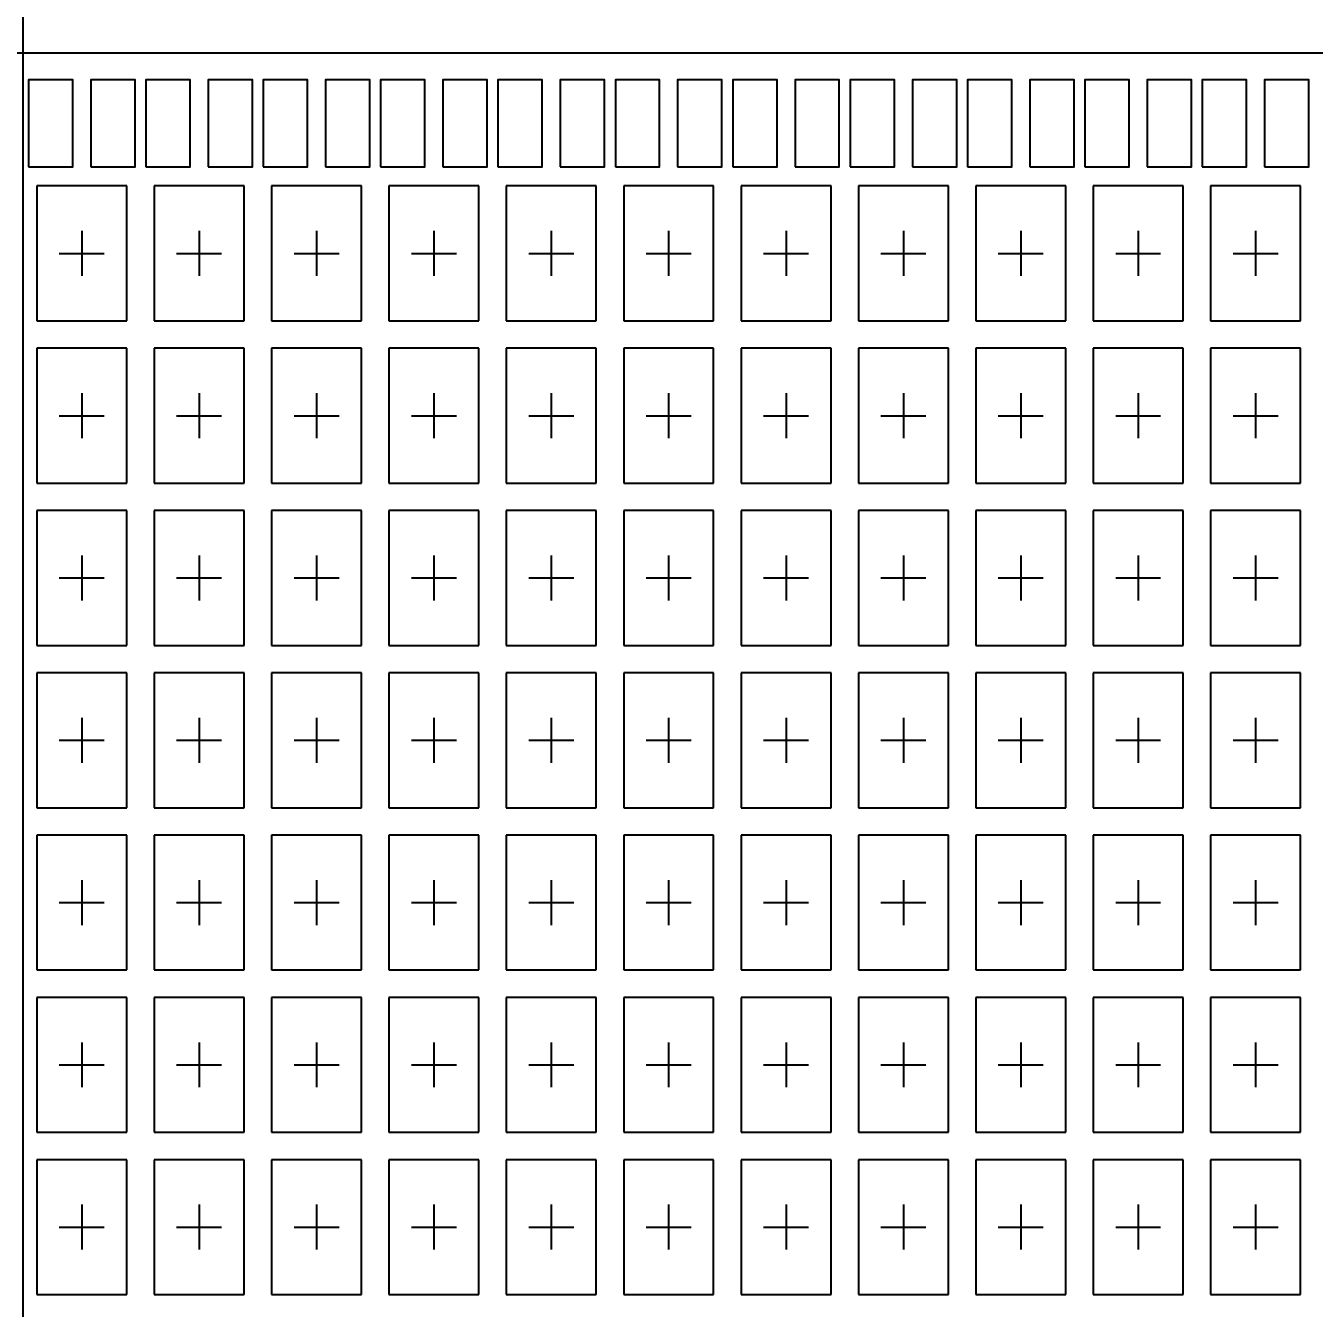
# Model space of a CAD drawing. Header units: millimetres. Extents: x 404.31 to 412.44, y 108.49 to 113.89.
# Drawn here: x 406.992 to 407.851, y 111.816 to 112.672 of the extents above; entities that cross this region are included whole.
import ezdxf

# ---------------------------------------------------------------- set-up
doc = ezdxf.new("R2010")
doc.units = ezdxf.units.MM
doc.header["$LTSCALE"] = 0.5
doc.header["$PDMODE"] = 98
doc.linetypes.add('CENTER', pattern=[50.8, 31.75, -6.35, 6.35, -6.35])
doc.linetypes.add('HIDDEN', pattern=[0.375, 0.25, -0.125])
doc.layers.add('1D', color=4, linetype='Continuous')
doc.styles.add('SIMPLEX', font='simplex.shx', dxfattribs={"bigfont": 'AllInOneBig.shx'})
doc.dimstyles.new('Standard2', dxfattribs={"dimtxt": 0.055, "dimasz": 0.055, "dimexe": 0.015, "dimexo": 0.015, "dimgap": 0.027, "dimtad": 1, "dimdec": 3, "dimlfac": 16.666667, "dimrnd": 0.0005, "dimzin": 1, "dimtxsty": 'SIMPLEX', "dimcen": 0.1905, "dimclrd": 256, "dimclre": 256, "dimclrt": 256, "dimazin": 3, "dimtp": 0.03, "dimtm": 0.05, "dimtfac": 0.8, "dimtdec": 3, "dimtmove": 0, "dimatfit": 3, "dimfxl": 0.05, "dimtzin": 4, "dimlwd": -1, "dimlwe": -1})

# ---------------------------------------------------------------- blocks, each defined once
blk = doc.blocks.new('*D44')
at = {"ltscale": 0.1, "transparency": 16777216}
for p, q in [((407.03054, 113.13524), (407.03054, 113.24524)), ((406.98999, 113.02524), (407.03054, 113.13524)), ((406.98999, 111.02555), (406.98999, 113.02524))]:
    blk.add_line(p, q, dxfattribs=at)
at = {"layer": 'Defpoints', "color": 0, "ltscale": 0.1, "transparency": 16777216}
for p in [(407.03054, 113.24524), (406.98999, 111.01055), (406.98999, 111.0038)]:
    blk.add_point(p, dxfattribs=at)
at = {"ltscale": 0.1, "transparency": 16777216, "insert": (407.03054, 113.38224), "char_height": 0.055, "attachment_point": 5, "rotation": 90, "style": 'SIMPLEX'}
blk.add_mtext('\\A1;0.000', dxfattribs=at)
blk = doc.blocks.new('*D78')
at = {"ltscale": 0.1, "transparency": 16777216}
blk.add_line((407.70999, 112.8728), (407.70999, 113.24589), dxfattribs=at)
at = {"layer": 'Defpoints', "color": 0, "ltscale": 0.1, "transparency": 16777216}
for p in [(407.70999, 113.24589), (407.70999, 112.8578), (406.98999, 111.0038)]:
    blk.add_point(p, dxfattribs=at)
at = {"ltscale": 0.1, "transparency": 16777216, "insert": (407.70999, 113.40384), "char_height": 0.055, "attachment_point": 5, "rotation": 90, "style": 'SIMPLEX'}
blk.add_mtext('\\A1;12.000', dxfattribs=at)
blk = doc.blocks.new('*D79')
at = {"ltscale": 0.1, "transparency": 16777216}
blk.add_line((408.47163, 112.8728), (408.47163, 113.24589), dxfattribs=at)
at = {"layer": 'Defpoints', "color": 0, "ltscale": 0.1, "transparency": 16777216}
for p in [(408.47163, 113.24589), (408.47163, 112.8578), (406.98999, 111.0038)]:
    blk.add_point(p, dxfattribs=at)
at = {"ltscale": 0.1, "transparency": 16777216, "insert": (408.47163, 113.41039), "char_height": 0.055, "attachment_point": 5, "rotation": 90, "style": 'SIMPLEX'}
blk.add_mtext('\\A1;24.694', dxfattribs=at)
blk = doc.blocks.new('*D80')
at = {"ltscale": 0.1, "transparency": 16777216}
for p, q in [((408.53842, 113.13181), (408.53842, 113.24181)), ((408.51663, 113.02181), (408.53842, 113.13181)), ((408.51663, 112.8728), (408.51663, 113.02181))]:
    blk.add_line(p, q, dxfattribs=at)
at = {"layer": 'Defpoints', "color": 0, "ltscale": 0.1, "transparency": 16777216}
for p in [(408.53842, 113.24181), (408.51663, 112.8578), (406.98999, 111.0038)]:
    blk.add_point(p, dxfattribs=at)
at = {"ltscale": 0.1, "transparency": 16777216, "insert": (408.53842, 113.40631), "char_height": 0.055, "attachment_point": 5, "rotation": 90, "style": 'SIMPLEX'}
blk.add_mtext('\\A1;25.444', dxfattribs=at)
blk = doc.blocks.new('*D81')
at = {"ltscale": 0.1, "transparency": 16777216}
blk.add_line((408.62481, 112.9298), (409.19799, 112.9298), dxfattribs=at)
at = {"layer": 'Defpoints', "color": 0, "ltscale": 0.1, "transparency": 16777216}
for p in [(408.60981, 112.9298), (409.19799, 112.9298), (406.98999, 111.0038)]:
    blk.add_point(p, dxfattribs=at)
at = {"ltscale": 0.1, "transparency": 16777216, "insert": (409.35594, 112.9298), "char_height": 0.055, "attachment_point": 5, "style": 'SIMPLEX'}
blk.add_mtext('\\A1;32.100', dxfattribs=at)
blk = doc.blocks.new('*D82')
at = {"ltscale": 0.1, "transparency": 16777216}
blk.add_line((408.72981, 112.8248), (408.72981, 113.24589), dxfattribs=at)
at = {"layer": 'Defpoints', "color": 0, "ltscale": 0.1, "transparency": 16777216}
for p in [(408.72981, 113.24589), (408.72981, 112.8098), (406.98999, 111.0038)]:
    blk.add_point(p, dxfattribs=at)
at = {"ltscale": 0.1, "transparency": 16777216, "insert": (408.72981, 113.40908), "char_height": 0.055, "attachment_point": 5, "rotation": 90, "style": 'SIMPLEX'}
blk.add_mtext('\\A1;28.997', dxfattribs=at)
blk = doc.blocks.new('*D83')
at = {"ltscale": 0.1, "transparency": 16777216}
for p, q in [((408.82198, 113.13589), (408.82198, 113.24589)), ((408.73581, 113.02589), (408.82198, 113.13589)), ((408.73581, 112.8248), (408.73581, 113.02589))]:
    blk.add_line(p, q, dxfattribs=at)
at = {"layer": 'Defpoints', "color": 0, "ltscale": 0.1, "transparency": 16777216}
for p in [(408.82198, 113.24589), (408.73581, 112.8098), (406.98999, 111.0038)]:
    blk.add_point(p, dxfattribs=at)
at = {"ltscale": 0.1, "transparency": 16777216, "insert": (408.82198, 113.40908), "char_height": 0.055, "attachment_point": 5, "rotation": 90, "style": 'SIMPLEX'}
blk.add_mtext('\\A1;29.097', dxfattribs=at)
blk = doc.blocks.new('*D84')
at = {"ltscale": 0.1, "transparency": 16777216}
blk.add_line((408.75081, 112.4708), (409.19799, 112.4708), dxfattribs=at)
at = {"layer": 'Defpoints', "color": 0, "ltscale": 0.1, "transparency": 16777216}
for p in [(408.73581, 112.4708), (409.19799, 112.4708), (406.98999, 111.0038)]:
    blk.add_point(p, dxfattribs=at)
at = {"ltscale": 0.1, "transparency": 16777216, "insert": (409.36118, 112.4708), "char_height": 0.055, "attachment_point": 5, "style": 'SIMPLEX'}
blk.add_mtext('\\A1;24.450', dxfattribs=at)
blk = doc.blocks.new('*D85')
at = {"ltscale": 0.1, "transparency": 16777216}
blk.add_line((408.75081, 112.0508), (409.19799, 112.0508), dxfattribs=at)
at = {"layer": 'Defpoints', "color": 0, "ltscale": 0.1, "transparency": 16777216}
for p in [(408.73581, 112.0508), (409.19799, 112.0508), (406.98999, 111.0038)]:
    blk.add_point(p, dxfattribs=at)
at = {"ltscale": 0.1, "transparency": 16777216, "insert": (409.35594, 112.0508), "char_height": 0.055, "attachment_point": 5, "style": 'SIMPLEX'}
blk.add_mtext('\\A1;17.450', dxfattribs=at)
blk = doc.blocks.new('*D95')
at = {"ltscale": 0.1, "transparency": 16777216}
for p, q in [((408.99568, 112.8098), (409.10568, 112.84473)), ((409.10568, 112.84473), (409.21568, 112.84473)), ((408.75081, 112.8098), (408.99568, 112.8098))]:
    blk.add_line(p, q, dxfattribs=at)
at = {"layer": 'Defpoints', "color": 0, "ltscale": 0.1, "transparency": 16777216}
for p in [(409.21568, 112.84473), (408.73581, 112.8098), (406.98999, 111.0038)]:
    blk.add_point(p, dxfattribs=at)
at = {"ltscale": 0.1, "transparency": 16777216, "insert": (409.37363, 112.84473), "char_height": 0.055, "attachment_point": 5, "style": 'SIMPLEX'}
blk.add_mtext('\\A1;30.100', dxfattribs=at)
blk = doc.blocks.new('*D96')
at = {"ltscale": 0.1, "transparency": 16777216}
for p, q in [((408.99595, 112.7318), (409.10595, 112.76369)), ((409.10595, 112.76369), (409.21595, 112.76369)), ((408.63081, 112.7318), (408.99595, 112.7318))]:
    blk.add_line(p, q, dxfattribs=at)
at = {"layer": 'Defpoints', "color": 0, "ltscale": 0.1, "transparency": 16777216}
for p in [(409.21595, 112.76369), (408.61581, 112.7318), (406.98999, 111.0038)]:
    blk.add_point(p, dxfattribs=at)
at = {"ltscale": 0.1, "transparency": 16777216, "insert": (409.37914, 112.76369), "char_height": 0.055, "attachment_point": 5, "style": 'SIMPLEX'}
blk.add_mtext('\\A1;28.800', dxfattribs=at)
blk = doc.blocks.new('*D97')
at = {"ltscale": 0.1, "transparency": 16777216}
blk.add_line((408.60981, 112.9448), (408.60981, 113.24478), dxfattribs=at)
at = {"layer": 'Defpoints', "color": 0, "ltscale": 0.1, "transparency": 16777216}
for p in [(408.60981, 113.24478), (408.60981, 112.9298), (406.98999, 111.0038)]:
    blk.add_point(p, dxfattribs=at)
at = {"ltscale": 0.1, "transparency": 16777216, "insert": (408.60981, 113.40798), "char_height": 0.055, "attachment_point": 5, "rotation": 90, "style": 'SIMPLEX'}
blk.add_mtext('\\A1;26.997', dxfattribs=at)
blk = doc.blocks.new('*D116')
at = {"ltscale": 0.1, "transparency": 16777216}
blk.add_line((407.22489, 112.7828), (407.22489, 113.24524), dxfattribs=at)
at = {"layer": 'Defpoints', "color": 0, "ltscale": 0.1, "transparency": 16777216}
for p in [(407.22489, 113.24524), (407.22489, 112.7678), (406.98999, 111.0038)]:
    blk.add_point(p, dxfattribs=at)
at = {"ltscale": 0.1, "transparency": 16777216, "insert": (407.22489, 113.377), "char_height": 0.055, "attachment_point": 5, "rotation": 90, "style": 'SIMPLEX'}
blk.add_mtext('\\A1;3.915', dxfattribs=at)
blk = doc.blocks.new('*D117')
at = {"ltscale": 0.1, "transparency": 16777216}
blk.add_line((407.77299, 112.7918), (407.77299, 113.24524), dxfattribs=at)
at = {"layer": 'Defpoints', "color": 0, "ltscale": 0.1, "transparency": 16777216}
for p in [(407.77299, 113.24524), (407.77299, 112.7768), (406.98999, 111.0038)]:
    blk.add_point(p, dxfattribs=at)
at = {"ltscale": 0.1, "transparency": 16777216, "insert": (407.77299, 113.40319), "char_height": 0.055, "attachment_point": 5, "rotation": 90, "style": 'SIMPLEX'}
blk.add_mtext('\\A1;13.050', dxfattribs=at)
blk = doc.blocks.new('*D118')
at = {"ltscale": 0.1, "transparency": 16777216}
for p, q in [((408.58299, 112.03265), (408.98152, 112.03265)), ((408.98152, 112.03265), (409.09152, 111.9715)), ((409.09152, 111.9715), (409.20152, 111.9715))]:
    blk.add_line(p, q, dxfattribs=at)
at = {"layer": 'Defpoints', "color": 0, "ltscale": 0.1, "transparency": 16777216}
for p in [(408.56799, 112.03265), (409.20152, 111.9715), (406.98999, 111.0038)]:
    blk.add_point(p, dxfattribs=at)
at = {"ltscale": 0.1, "transparency": 16777216, "insert": (409.35423, 111.9715), "char_height": 0.055, "attachment_point": 5, "style": 'SIMPLEX'}
blk.add_mtext('\\A1;17.148', dxfattribs=at)

msp = doc.modelspace()

# ---------------------------------------------------------------- linework, layer by layer
at = {"color": 4, "linetype": 'CENTER', "ltscale": 0.005}
for p, q in [((407.029138, 112.535003), (407.029138, 112.505003)), ((407.107438, 112.535003), (407.107438, 112.505003)), ((407.185738, 112.535003), (407.185738, 112.505003)), ((407.264038, 112.535003), (407.264038, 112.505003)), ((407.342338, 112.535003), (407.342338, 112.505003)), ((407.420638, 112.535003), (407.420638, 112.505003)), ((407.498938, 112.535003), (407.498938, 112.505003)), ((407.577238, 112.535003), (407.577238, 112.505003)), ((407.655538, 112.535003), (407.655538, 112.505003)), ((407.733838, 112.535003), (407.733838, 112.505003)), ((407.812138, 112.535003), (407.812138, 112.505003)), ((407.014138, 112.520003), (407.044138, 112.520003)), ((407.092438, 112.520003), (407.122438, 112.520003)), ((407.170738, 112.520003), (407.200738, 112.520003)), ((407.249038, 112.520003), (407.279038, 112.520003)), ((407.327338, 112.520003), (407.357338, 112.520003)), ((407.405638, 112.520003), (407.435638, 112.520003)), ((407.483938, 112.520003), (407.513938, 112.520003)), ((407.562238, 112.520003), (407.592238, 112.520003)), ((407.640538, 112.520003), (407.670538, 112.520003)), ((407.718838, 112.520003), (407.748838, 112.520003)), ((407.797138, 112.520003), (407.827138, 112.520003)), ((407.029138, 112.426703), (407.029138, 112.396703)), ((407.107438, 112.426703), (407.107438, 112.396703)), ((407.185738, 112.426703), (407.185738, 112.396703)), ((407.264038, 112.426703), (407.264038, 112.396703)), ((407.342338, 112.426703), (407.342338, 112.396703)), ((407.420638, 112.426703), (407.420638, 112.396703)), ((407.498938, 112.426703), (407.498938, 112.396703)), ((407.577238, 112.426703), (407.577238, 112.396703)), ((407.655538, 112.426703), (407.655538, 112.396703)), ((407.733838, 112.426703), (407.733838, 112.396703)), ((407.812138, 112.426703), (407.812138, 112.396703)), ((407.014138, 112.411703), (407.044138, 112.411703)), ((407.092438, 112.411703), (407.122438, 112.411703)), ((407.170738, 112.411703), (407.200738, 112.411703)), ((407.249038, 112.411703), (407.279038, 112.411703)), ((407.327338, 112.411703), (407.357338, 112.411703)), ((407.405638, 112.411703), (407.435638, 112.411703)), ((407.483938, 112.411703), (407.513938, 112.411703)), ((407.562238, 112.411703), (407.592238, 112.411703)), ((407.640538, 112.411703), (407.670538, 112.411703)), ((407.718838, 112.411703), (407.748838, 112.411703)), ((407.797138, 112.411703), (407.827138, 112.411703)), ((407.029138, 112.318403), (407.029138, 112.288403)), ((407.107438, 112.318403), (407.107438, 112.288403)), ((407.185738, 112.318403), (407.185738, 112.288403)), ((407.264038, 112.318403), (407.264038, 112.288403)), ((407.342338, 112.318403), (407.342338, 112.288403)), ((407.420638, 112.318403), (407.420638, 112.288403)), ((407.498938, 112.318403), (407.498938, 112.288403)), ((407.577238, 112.318403), (407.577238, 112.288403)), ((407.655538, 112.318403), (407.655538, 112.288403)), ((407.733838, 112.318403), (407.733838, 112.288403)), ((407.812138, 112.318403), (407.812138, 112.288403)), ((407.014138, 112.303403), (407.044138, 112.303403)), ((407.092438, 112.303403), (407.122438, 112.303403)), ((407.170738, 112.303403), (407.200738, 112.303403)), ((407.249038, 112.303403), (407.279038, 112.303403)), ((407.327338, 112.303403), (407.357338, 112.303403)), ((407.405638, 112.303403), (407.435638, 112.303403)), ((407.483938, 112.303403), (407.513938, 112.303403)), ((407.562238, 112.303403), (407.592238, 112.303403)), ((407.640538, 112.303403), (407.670538, 112.303403)), ((407.718838, 112.303403), (407.748838, 112.303403)), ((407.797138, 112.303403), (407.827138, 112.303403)), ((407.029138, 112.210103), (407.029138, 112.180103)), ((407.107438, 112.210103), (407.107438, 112.180103)), ((407.185738, 112.210103), (407.185738, 112.180103)), ((407.264038, 112.210103), (407.264038, 112.180103)), ((407.342338, 112.210103), (407.342338, 112.180103)), ((407.420638, 112.210103), (407.420638, 112.180103)), ((407.498938, 112.210103), (407.498938, 112.180103)), ((407.577238, 112.210103), (407.577238, 112.180103)), ((407.655538, 112.210103), (407.655538, 112.180103)), ((407.733838, 112.210103), (407.733838, 112.180103)), ((407.812138, 112.210103), (407.812138, 112.180103)), ((407.014138, 112.195103), (407.044138, 112.195103)), ((407.092438, 112.195103), (407.122438, 112.195103)), ((407.170738, 112.195103), (407.200738, 112.195103)), ((407.249038, 112.195103), (407.279038, 112.195103)), ((407.327338, 112.195103), (407.357338, 112.195103)), ((407.405638, 112.195103), (407.435638, 112.195103)), ((407.483938, 112.195103), (407.513938, 112.195103)), ((407.562238, 112.195103), (407.592238, 112.195103)), ((407.640538, 112.195103), (407.670538, 112.195103)), ((407.718838, 112.195103), (407.748838, 112.195103)), ((407.797138, 112.195103), (407.827138, 112.195103)), ((407.029138, 112.101803), (407.029138, 112.071803)), ((407.107438, 112.101803), (407.107438, 112.071803)), ((407.185738, 112.101803), (407.185738, 112.071803)), ((407.264038, 112.101803), (407.264038, 112.071803)), ((407.342338, 112.101803), (407.342338, 112.071803)), ((407.420638, 112.101803), (407.420638, 112.071803)), ((407.498938, 112.101803), (407.498938, 112.071803)), ((407.577238, 112.101803), (407.577238, 112.071803)), ((407.655538, 112.101803), (407.655538, 112.071803)), ((407.733838, 112.101803), (407.733838, 112.071803)), ((407.812138, 112.101803), (407.812138, 112.071803)), ((407.014138, 112.086803), (407.044138, 112.086803)), ((407.092438, 112.086803), (407.122438, 112.086803)), ((407.170738, 112.086803), (407.200738, 112.086803)), ((407.249038, 112.086803), (407.279038, 112.086803)), ((407.327338, 112.086803), (407.357338, 112.086803)), ((407.405638, 112.086803), (407.435638, 112.086803)), ((407.483938, 112.086803), (407.513938, 112.086803)), ((407.562238, 112.086803), (407.592238, 112.086803)), ((407.640538, 112.086803), (407.670538, 112.086803)), ((407.718838, 112.086803), (407.748838, 112.086803)), ((407.797138, 112.086803), (407.827138, 112.086803)), ((407.029138, 111.993503), (407.029138, 111.963503)), ((407.107438, 111.993503), (407.107438, 111.963503)), ((407.185738, 111.993503), (407.185738, 111.963503)), ((407.264038, 111.993503), (407.264038, 111.963503)), ((407.342338, 111.993503), (407.342338, 111.963503)), ((407.420638, 111.993503), (407.420638, 111.963503)), ((407.498938, 111.993503), (407.498938, 111.963503)), ((407.577238, 111.993503), (407.577238, 111.963503)), ((407.655538, 111.993503), (407.655538, 111.963503)), ((407.733838, 111.993503), (407.733838, 111.963503)), ((407.812138, 111.993503), (407.812138, 111.963503)), ((407.014138, 111.978503), (407.044138, 111.978503)), ((407.092438, 111.978503), (407.122438, 111.978503)), ((407.170738, 111.978503), (407.200738, 111.978503)), ((407.249038, 111.978503), (407.279038, 111.978503)), ((407.327338, 111.978503), (407.357338, 111.978503)), ((407.405638, 111.978503), (407.435638, 111.978503)), ((407.483938, 111.978503), (407.513938, 111.978503)), ((407.562238, 111.978503), (407.592238, 111.978503)), ((407.640538, 111.978503), (407.670538, 111.978503)), ((407.718838, 111.978503), (407.748838, 111.978503)), ((407.797138, 111.978503), (407.827138, 111.978503)), ((407.029138, 111.885203), (407.029138, 111.855203)), ((407.107438, 111.885203), (407.107438, 111.855203)), ((407.185738, 111.885203), (407.185738, 111.855203)), ((407.264038, 111.885203), (407.264038, 111.855203)), ((407.342338, 111.885203), (407.342338, 111.855203)), ((407.420638, 111.885203), (407.420638, 111.855203)), ((407.498938, 111.885203), (407.498938, 111.855203)), ((407.577238, 111.885203), (407.577238, 111.855203)), ((407.655538, 111.885203), (407.655538, 111.855203)), ((407.733838, 111.885203), (407.733838, 111.855203)), ((407.812138, 111.885203), (407.812138, 111.855203)), ((407.014138, 111.870203), (407.044138, 111.870203)), ((407.092438, 111.870203), (407.122438, 111.870203)), ((407.170738, 111.870203), (407.200738, 111.870203)), ((407.249038, 111.870203), (407.279038, 111.870203)), ((407.327338, 111.870203), (407.357338, 111.870203)), ((407.405638, 111.870203), (407.435638, 111.870203)), ((407.483938, 111.870203), (407.513938, 111.870203)), ((407.562238, 111.870203), (407.592238, 111.870203)), ((407.640538, 111.870203), (407.670538, 111.870203)), ((407.718838, 111.870203), (407.748838, 111.870203)), ((407.797138, 111.870203), (407.827138, 111.870203))]:
    msp.add_line(p, q, dxfattribs=at)
at = {"ltscale": 0.1}
for points in [[(406.993588, 112.577753), (407.023138, 112.577753), (407.023138, 112.635803), (406.993588, 112.635803)], [(407.035138, 112.577753), (407.064688, 112.577753), (407.064688, 112.635803), (407.035138, 112.635803)], [(407.071888, 112.577753), (407.101438, 112.577753), (407.101438, 112.635803), (407.071888, 112.635803)], [(407.113438, 112.577753), (407.142988, 112.577753), (407.142988, 112.635803), (407.113438, 112.635803)], [(407.150188, 112.577753), (407.179738, 112.577753), (407.179738, 112.635803), (407.150188, 112.635803)], [(407.191738, 112.577753), (407.221288, 112.577753), (407.221288, 112.635803), (407.191738, 112.635803)], [(407.228488, 112.577753), (407.258038, 112.577753), (407.258038, 112.635803), (407.228488, 112.635803)], [(407.270038, 112.577753), (407.299588, 112.577753), (407.299588, 112.635803), (407.270038, 112.635803)], [(407.306788, 112.577753), (407.336338, 112.577753), (407.336338, 112.635803), (407.306788, 112.635803)], [(407.348338, 112.577753), (407.377888, 112.577753), (407.377888, 112.635803), (407.348338, 112.635803)], [(407.385088, 112.577753), (407.414638, 112.577753), (407.414638, 112.635803), (407.385088, 112.635803)], [(407.426638, 112.577753), (407.456188, 112.577753), (407.456188, 112.635803), (407.426638, 112.635803)], [(407.463388, 112.577753), (407.492938, 112.577753), (407.492938, 112.635803), (407.463388, 112.635803)], [(407.504938, 112.577753), (407.534488, 112.577753), (407.534488, 112.635803), (407.504938, 112.635803)], [(407.541688, 112.577753), (407.571238, 112.577753), (407.571238, 112.635803), (407.541688, 112.635803)], [(407.583238, 112.577753), (407.612788, 112.577753), (407.612788, 112.635803), (407.583238, 112.635803)], [(407.619988, 112.577753), (407.649538, 112.577753), (407.649538, 112.635803), (407.619988, 112.635803)], [(407.661538, 112.577753), (407.691088, 112.577753), (407.691088, 112.635803), (407.661538, 112.635803)], [(407.698288, 112.577753), (407.727838, 112.577753), (407.727838, 112.635803), (407.698288, 112.635803)], [(407.739838, 112.577753), (407.769388, 112.577753), (407.769388, 112.635803), (407.739838, 112.635803)], [(407.776588, 112.577753), (407.806138, 112.577753), (407.806138, 112.635803), (407.776588, 112.635803)], [(407.818138, 112.577753), (407.847688, 112.577753), (407.847688, 112.635803), (407.818138, 112.635803)]]:
    msp.add_lwpolyline(points, close=True, dxfattribs=at)
at = {"color": 1, "linetype": 'HIDDEN', "ltscale": 0.5}
for points in [[(406.999138, 112.475003), (407.059138, 112.475003), (407.059138, 112.565003), (406.999138, 112.565003)], [(407.077438, 112.475003), (407.137438, 112.475003), (407.137438, 112.565003), (407.077438, 112.565003)], [(407.155738, 112.475003), (407.215738, 112.475003), (407.215738, 112.565003), (407.155738, 112.565003)], [(407.234038, 112.475003), (407.294038, 112.475003), (407.294038, 112.565003), (407.234038, 112.565003)], [(407.312338, 112.475003), (407.372338, 112.475003), (407.372338, 112.565003), (407.312338, 112.565003)], [(407.390638, 112.475003), (407.450638, 112.475003), (407.450638, 112.565003), (407.390638, 112.565003)], [(407.468938, 112.475003), (407.528938, 112.475003), (407.528938, 112.565003), (407.468938, 112.565003)], [(407.547238, 112.475003), (407.607238, 112.475003), (407.607238, 112.565003), (407.547238, 112.565003)], [(407.625538, 112.475003), (407.685538, 112.475003), (407.685538, 112.565003), (407.625538, 112.565003)], [(407.703838, 112.475003), (407.763838, 112.475003), (407.763838, 112.565003), (407.703838, 112.565003)], [(407.782138, 112.475003), (407.842138, 112.475003), (407.842138, 112.565003), (407.782138, 112.565003)], [(406.999138, 112.366703), (407.059138, 112.366703), (407.059138, 112.456703), (406.999138, 112.456703)], [(407.077438, 112.366703), (407.137438, 112.366703), (407.137438, 112.456703), (407.077438, 112.456703)], [(407.155738, 112.366703), (407.215738, 112.366703), (407.215738, 112.456703), (407.155738, 112.456703)], [(407.234038, 112.366703), (407.294038, 112.366703), (407.294038, 112.456703), (407.234038, 112.456703)], [(407.312338, 112.366703), (407.372338, 112.366703), (407.372338, 112.456703), (407.312338, 112.456703)], [(407.390638, 112.366703), (407.450638, 112.366703), (407.450638, 112.456703), (407.390638, 112.456703)], [(407.468938, 112.366703), (407.528938, 112.366703), (407.528938, 112.456703), (407.468938, 112.456703)], [(407.547238, 112.366703), (407.607238, 112.366703), (407.607238, 112.456703), (407.547238, 112.456703)], [(407.625538, 112.366703), (407.685538, 112.366703), (407.685538, 112.456703), (407.625538, 112.456703)], [(407.703838, 112.366703), (407.763838, 112.366703), (407.763838, 112.456703), (407.703838, 112.456703)], [(407.782138, 112.366703), (407.842138, 112.366703), (407.842138, 112.456703), (407.782138, 112.456703)], [(406.999138, 112.258403), (407.059138, 112.258403), (407.059138, 112.348403), (406.999138, 112.348403)], [(407.077438, 112.258403), (407.137438, 112.258403), (407.137438, 112.348403), (407.077438, 112.348403)], [(407.155738, 112.258403), (407.215738, 112.258403), (407.215738, 112.348403), (407.155738, 112.348403)], [(407.234038, 112.258403), (407.294038, 112.258403), (407.294038, 112.348403), (407.234038, 112.348403)], [(407.312338, 112.258403), (407.372338, 112.258403), (407.372338, 112.348403), (407.312338, 112.348403)], [(407.390638, 112.258403), (407.450638, 112.258403), (407.450638, 112.348403), (407.390638, 112.348403)], [(407.468938, 112.258403), (407.528938, 112.258403), (407.528938, 112.348403), (407.468938, 112.348403)], [(407.547238, 112.258403), (407.607238, 112.258403), (407.607238, 112.348403), (407.547238, 112.348403)], [(407.625538, 112.258403), (407.685538, 112.258403), (407.685538, 112.348403), (407.625538, 112.348403)], [(407.703838, 112.258403), (407.763838, 112.258403), (407.763838, 112.348403), (407.703838, 112.348403)], [(407.782138, 112.258403), (407.842138, 112.258403), (407.842138, 112.348403), (407.782138, 112.348403)], [(406.999138, 112.150103), (407.059138, 112.150103), (407.059138, 112.240103), (406.999138, 112.240103)], [(407.077438, 112.150103), (407.137438, 112.150103), (407.137438, 112.240103), (407.077438, 112.240103)], [(407.155738, 112.150103), (407.215738, 112.150103), (407.215738, 112.240103), (407.155738, 112.240103)], [(407.234038, 112.150103), (407.294038, 112.150103), (407.294038, 112.240103), (407.234038, 112.240103)], [(407.312338, 112.150103), (407.372338, 112.150103), (407.372338, 112.240103), (407.312338, 112.240103)], [(407.390638, 112.150103), (407.450638, 112.150103), (407.450638, 112.240103), (407.390638, 112.240103)], [(407.468938, 112.150103), (407.528938, 112.150103), (407.528938, 112.240103), (407.468938, 112.240103)], [(407.547238, 112.150103), (407.607238, 112.150103), (407.607238, 112.240103), (407.547238, 112.240103)], [(407.625538, 112.150103), (407.685538, 112.150103), (407.685538, 112.240103), (407.625538, 112.240103)], [(407.703838, 112.150103), (407.763838, 112.150103), (407.763838, 112.240103), (407.703838, 112.240103)], [(407.782138, 112.150103), (407.842138, 112.150103), (407.842138, 112.240103), (407.782138, 112.240103)], [(406.999138, 112.041803), (407.059138, 112.041803), (407.059138, 112.131803), (406.999138, 112.131803)], [(407.077438, 112.041803), (407.137438, 112.041803), (407.137438, 112.131803), (407.077438, 112.131803)], [(407.155738, 112.041803), (407.215738, 112.041803), (407.215738, 112.131803), (407.155738, 112.131803)], [(407.234038, 112.041803), (407.294038, 112.041803), (407.294038, 112.131803), (407.234038, 112.131803)], [(407.312338, 112.041803), (407.372338, 112.041803), (407.372338, 112.131803), (407.312338, 112.131803)], [(407.390638, 112.041803), (407.450638, 112.041803), (407.450638, 112.131803), (407.390638, 112.131803)], [(407.468938, 112.041803), (407.528938, 112.041803), (407.528938, 112.131803), (407.468938, 112.131803)], [(407.547238, 112.041803), (407.607238, 112.041803), (407.607238, 112.131803), (407.547238, 112.131803)], [(407.625538, 112.041803), (407.685538, 112.041803), (407.685538, 112.131803), (407.625538, 112.131803)], [(407.703838, 112.041803), (407.763838, 112.041803), (407.763838, 112.131803), (407.703838, 112.131803)], [(407.782138, 112.041803), (407.842138, 112.041803), (407.842138, 112.131803), (407.782138, 112.131803)], [(406.999138, 111.933503), (407.059138, 111.933503), (407.059138, 112.023503), (406.999138, 112.023503)], [(407.077438, 111.933503), (407.137438, 111.933503), (407.137438, 112.023503), (407.077438, 112.023503)], [(407.155738, 111.933503), (407.215738, 111.933503), (407.215738, 112.023503), (407.155738, 112.023503)], [(407.234038, 111.933503), (407.294038, 111.933503), (407.294038, 112.023503), (407.234038, 112.023503)], [(407.312338, 111.933503), (407.372338, 111.933503), (407.372338, 112.023503), (407.312338, 112.023503)], [(407.390638, 111.933503), (407.450638, 111.933503), (407.450638, 112.023503), (407.390638, 112.023503)], [(407.468938, 111.933503), (407.528938, 111.933503), (407.528938, 112.023503), (407.468938, 112.023503)], [(407.547238, 111.933503), (407.607238, 111.933503), (407.607238, 112.023503), (407.547238, 112.023503)], [(407.625538, 111.933503), (407.685538, 111.933503), (407.685538, 112.023503), (407.625538, 112.023503)], [(407.703838, 111.933503), (407.763838, 111.933503), (407.763838, 112.023503), (407.703838, 112.023503)], [(407.782138, 111.933503), (407.842138, 111.933503), (407.842138, 112.023503), (407.782138, 112.023503)], [(406.999138, 111.825203), (407.059138, 111.825203), (407.059138, 111.915203), (406.999138, 111.915203)], [(407.077438, 111.825203), (407.137438, 111.825203), (407.137438, 111.915203), (407.077438, 111.915203)], [(407.155738, 111.825203), (407.215738, 111.825203), (407.215738, 111.915203), (407.155738, 111.915203)], [(407.234038, 111.825203), (407.294038, 111.825203), (407.294038, 111.915203), (407.234038, 111.915203)], [(407.312338, 111.825203), (407.372338, 111.825203), (407.372338, 111.915203), (407.312338, 111.915203)], [(407.390638, 111.825203), (407.450638, 111.825203), (407.450638, 111.915203), (407.390638, 111.915203)], [(407.468938, 111.825203), (407.528938, 111.825203), (407.528938, 111.915203), (407.468938, 111.915203)], [(407.547238, 111.825203), (407.607238, 111.825203), (407.607238, 111.915203), (407.547238, 111.915203)], [(407.625538, 111.825203), (407.685538, 111.825203), (407.685538, 111.915203), (407.625538, 111.915203)], [(407.703838, 111.825203), (407.763838, 111.825203), (407.763838, 111.915203), (407.703838, 111.915203)], [(407.782138, 111.825203), (407.842138, 111.825203), (407.842138, 111.915203), (407.782138, 111.915203)]]:
    msp.add_lwpolyline(points, close=True, dxfattribs=at)
at = {"layer": '1D', "linetype": 'CENTER'}
msp.add_line((405.459988, 112.653803), (408.519988, 112.653803), dxfattribs=at)

# ---------------------------------------------------------------- dimensions: what is measured, and where the dimension line sits
at = {"color": 0, "ltscale": 0.1}
for feature_location, offset, dtype, picture, middle in [((408.471628, 112.857803), (0, 0.388086), 1, '*D79', (408.471628, 113.41039)), ((408.729808, 112.809803), (0, 0.436086), 1, '*D82', (408.729808, 113.40908)), ((408.735808, 112.809803), (0.086175, 0.436086), 1, '*D83', (408.821983, 113.40908)), ((408.516628, 112.857803), (0.021788, 0.384003), 1, '*D80', (408.538416, 113.406307)), ((407.709988, 112.857803), (0, 0.388086), 1, '*D78', (407.709988, 113.403842)), ((408.609808, 112.929803), (0.588183, 0), 0, '*D81', (409.355944, 112.929803)), ((408.735808, 112.470803), (0.462183, 0), 0, '*D84', (409.361182, 112.470803)), ((408.735808, 112.050803), (0.462183, 0), 0, '*D85', (409.355944, 112.050803))]:
    dim = msp.add_ordinate_dim(feature_location=feature_location, offset=offset, dtype=dtype, origin=(406.989988, 111.003803), dimstyle='Standard2', override={"dimarcsym": 1}, dxfattribs=at)
    dim.commit()
    dim.dimension.update_dxf_attribs({"geometry": picture, "text_midpoint": middle})
for feature_location, offset, dtype, picture, middle in [((408.609808, 112.929803), (0, 0.314981), 1, '*D97', (408.609808, 113.407975)), ((408.735808, 112.809803), (0.479868, 0.034926), 0, '*D95', (409.373628, 112.84473)), ((408.615808, 112.731803), (0.600144, 0.031882), 0, '*D96', (409.379142, 112.763686))]:
    dim = msp.add_ordinate_dim(feature_location=feature_location, offset=offset, dtype=dtype, origin=(406.989988, 111.003803), dimstyle='Standard2', dxfattribs=at)
    dim.commit()
    dim.dimension.update_dxf_attribs({"geometry": picture, "text_midpoint": middle})
at = {"ltscale": 0.1}
for feature_location, offset, dtype, origin, picture, middle in [((407.772988, 112.776803), (0, 0.468435), 1, (406.989988, 111.003803), '*D117', (407.772988, 113.403191)), ((407.224888, 112.767803), (0, 0.477435), 1, (406.989988, 111.003803), '*D116', (407.224888, 113.377)), ((408.5679877318, 112.032653474), (0.6335279125, -0.0611530245), 0, (406.9899877318, 111.003803474), '*D118', (409.3542299301, 111.9715004495))]:
    dim = msp.add_ordinate_dim(feature_location=feature_location, offset=offset, dtype=dtype, origin=origin, dimstyle='Standard2', dxfattribs=at)
    dim.commit()
    dim.dimension.update_dxf_attribs({"geometry": picture, "text_midpoint": middle})
dim = msp.add_ordinate_dim(feature_location=(406.9899877318, 111.0105534239), offset=(0.0405513303, 2.2346847063), dtype=1, origin=(406.9899877318, 111.003803474), dimstyle='Standard2', override={"dimfxl": 0.15, "dimarcsym": 1}, dxfattribs=at)
dim.commit()
dim.dimension.update_dxf_attribs({"geometry": '*D44', "text_midpoint": (407.0305390621, 113.3822381302)})

doc.saveas('drawing.dxf')
